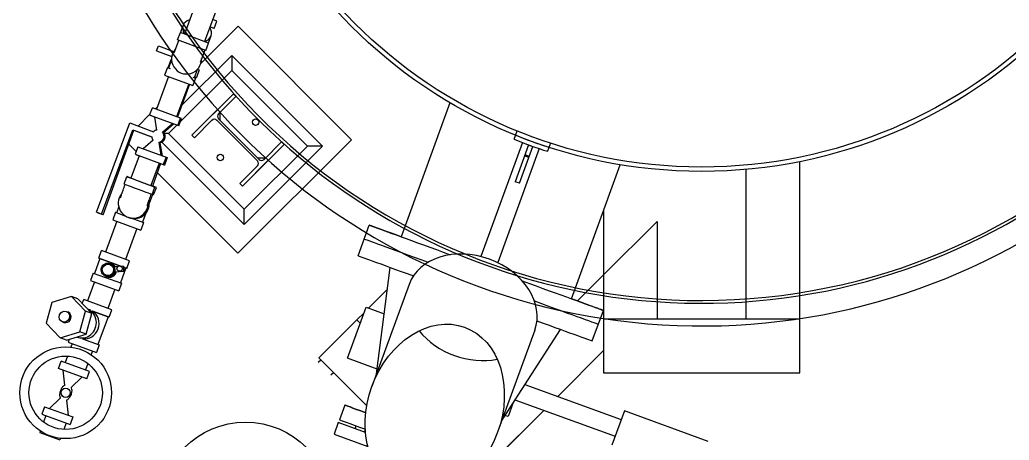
# Model space of a CAD drawing. Header units: metres. Extents: x 0 to 63075, y 0 to 44550.
# Drawn here: x 60111.8 to 60528.3, y 37240.8 to 37417.7 of the extents above; entities that cross this region are included whole.
import ezdxf

# ---------------------------------------------------------------- set-up
doc = ezdxf.new("R2010")
doc.units = ezdxf.units.M
doc.header["$LTSCALE"] = 75
for name, color, linetype in [('GSB', 7, 'Continuous'), ('ML6', 1, 'Continuous'), ('SL1', 8, 'Continuous')]:
    doc.layers.add(name, color=color, linetype=linetype)

# ---------------------------------------------------------------- blocks, each defined once
blk = doc.blocks.new('A$C6bae614f')
at = {"layer": 'SL1'}
for p, q in [((414962.5, 24064.9), (414919.6, 23949.6)), ((415019.1, 24043.9), (414976.2, 23928.6)), ((414910.5, 23959), (414916, 23973.8)), ((415070.1, 23971.4), (414966, 23867.4)), ((415003.4, 23965), (414991.4, 23969.4)), ((415011, 23985.9), (414999.1, 23990.2)), ((415003.4, 23965), (415011, 23985.9)), ((415388.2, 23653.2), (415070.1, 23971.4)), ((414900.8, 23932.9), (414908.5, 23953.8)), ((414987.3, 23924.4), (414908.5, 23953.8)), ((414989.3, 23929.7), (414994.8, 23944.5)), ((414841.6, 23902.9), (414846.9, 23916.9)), ((414846.9, 23916.9), (414889.6, 23901)), ((414890.8, 23896.9), (414903.7, 23931.8)), ((414979.6, 23903.6), (414900.8, 23932.9)), ((414979.6, 23903.6), (414987.3, 23924.4)), ((414841.6, 23902.9), (414884.4, 23887)), ((414912.5, 23750.1), (415052.3, 23889.9)), ((414976.6, 23904.7), (414963.6, 23869.8)), ((415052.3, 23889.9), (415052.3, 23847.5)), ((415306.9, 23635.3), (415052.3, 23889.9)), ((414872, 23855.5), (414864.2, 23834.7)), ((414872, 23855.5), (414879.5, 23852.7)), ((414882.1, 23877.7), (414874.5, 23856.8)), ((414874.5, 23856.8), (414875.7, 23856.4)), ((414883.8, 23878.1), (414875, 23854.4)), ((414882.1, 23877.7), (414883.4, 23877.2)), ((414875.4, 23830.6), (414841.3, 23739)), ((414864.2, 23834.7), (414943, 23805.4)), ((415052.3, 23847.5), (414908.1, 23703.3)), ((414950.8, 23826.2), (414943, 23805.4)), ((414943.3, 23829), (414950.8, 23826.2)), ((414947.8, 23827.3), (414956.6, 23851)), ((414948.7, 23829.8), (414953.5, 23828)), ((414961.1, 23848.9), (414953.5, 23828)), ((414956.5, 23850.6), (414961.1, 23848.9)), ((415264.5, 23635.3), (415052.3, 23847.5)), ((414931.9, 23809.6), (414897.9, 23718)), ((414933.9, 23808.8), (414900.6, 23717.2)), ((414940.6, 23665.8), (415057.3, 23782.4)), ((415064.5, 23775.2), (415015.3, 23726)), ((415057.3, 23782.4), (415064.5, 23775.2)), ((414822.4, 23722.3), (414830.2, 23743.1)), ((414909, 23713.8), (414830.2, 23743.1)), ((414843.5, 23744.9), (414838.6, 23740)), ((415664.2, 23757.1), (415527.4, 23381.3)), ((414823.3, 23724.7), (414790.4, 23691.8)), ((414901.2, 23693), (414822.4, 23722.3)), ((414825.1, 23721), (414825.2, 23721.3)), ((414837.1, 23716.7), (414825.1, 23721)), ((414842.7, 23680.5), (414837.1, 23716.9)), ((414911.7, 23713.1), (414897.9, 23718.2)), ((414940.6, 23665.8), (415012.7, 23737.8)), ((415019.5, 23730.3), (415015.3, 23726)), ((415019.5, 23730.3), (415019, 23729.7)), ((415019, 23729.7), (415019, 23708.5)), ((414673.2, 23450), (414766.4, 23700.7)), ((414766.4, 23700.7), (414833.3, 23675.8)), ((414858.6, 23674.6), (414886.6, 23698.4)), ((414861.6, 23673.6), (414889.3, 23697.5)), ((414898.8, 23693.9), (414875.6, 23670.7)), ((414901.2, 23693), (414909, 23713.8)), ((414904.1, 23692.3), (414901.3, 23693.3)), ((414904.1, 23692.3), (414911.7, 23713.1)), ((414997, 23707.8), (414947.8, 23658.5)), ((414997, 23707.8), (414947.8, 23658.5)), ((415124.7, 23593.9), (415010.9, 23707.8)), ((415124.7, 23593.9), (415010.9, 23707.8)), ((415015.3, 23712.1), (415129.1, 23598.3)), ((415015.3, 23712.1), (415129.1, 23598.3)), ((414687.2, 23444.8), (414775.3, 23681.4)), ((414691.8, 23442.6), (414778.2, 23679.8)), ((414775.3, 23681.4), (414828, 23661.8)), ((414778.4, 23679.8), (414778.1, 23679.5)), ((414778.2, 23679.8), (414828.1, 23661.7)), ((414875.6, 23670.7), (414863.6, 23670.7)), ((414875.6, 23670.7), (415087.7, 23458.6)), ((414947.8, 23658.5), (414940.6, 23665.8)), ((414947.8, 23658.5), (414940.6, 23665.8)), ((415844.1, 23655.1), (415852.4, 23677.9)), ((414764.1, 23641), (414784.6, 23620.5)), ((414789.5, 23633.7), (414781.7, 23612.9)), ((414789.5, 23633.7), (414868.3, 23604.4)), ((414832.1, 23652.1), (414804.1, 23628.2)), ((414848, 23646.2), (414853.7, 23609.8)), ((414851.2, 23645.1), (414857.1, 23608.7)), ((414856.8, 23647), (415087.7, 23416.1)), ((415070, 23335), (415388.2, 23653.2)), ((415199.4, 23640.3), (415082.7, 23523.6)), ((415087.7, 23458.6), (415264.5, 23635.3)), ((415087.7, 23416.1), (415306.9, 23635.3)), ((415143, 23598.3), (415192.2, 23647.5)), ((415192.2, 23647.5), (415199.4, 23640.3)), ((415306.9, 23635.3), (415264.5, 23635.3)), ((415867.3, 23645.5), (415751, 23326)), ((415884.7, 23638.7), (415847.2, 23535.6)), ((415859, 23531.4), (415896.5, 23634.5)), ((415884.7, 23638.7), (415896.5, 23634.5)), ((415884.8, 23638.7), (415884.7, 23638.7)), ((415896.5, 23634.5), (415896.5, 23634.5)), ((415946.4, 23643.6), (415938.1, 23620.9)), ((414792.9, 23608.7), (414769.5, 23545.9)), ((414781.7, 23612.9), (414860.5, 23583.5)), ((414785.2, 23611.6), (414785.1, 23611.3)), ((414785.1, 23611.3), (414792.8, 23608.5)), ((414853.6, 23610), (414871.7, 23603.4)), ((414868.3, 23604.4), (414860.5, 23583.5)), ((415914.2, 23628.4), (415798, 23308.9)), ((415885.3, 23603.8), (415873.6, 23608.1)), ((415886.3, 23606.6), (415874.6, 23610.8)), ((414849.4, 23587.7), (414826, 23524.9)), ((414852.9, 23586.4), (414830.1, 23523.6)), ((414860.6, 23583.8), (414864.1, 23582.5)), ((414871.7, 23603.4), (414864.1, 23582.5)), ((415075.5, 23530.8), (415124.7, 23580)), ((415075.5, 23530.8), (415124.7, 23580)), ((415154.8, 23595.7), (415082.7, 23523.6)), ((415146.7, 23602), (415125.4, 23602)), ((415143, 23598.3), (415147.2, 23602.6)), ((415147.2, 23602.6), (415146.7, 23602)), ((416004.8, 23207.6), (416141.6, 23583.4)), ((416644.7, 23000.2), (416644.7, 23592)), ((414750.6, 23529.2), (414758.4, 23550.1)), ((414843.8, 23561.3), (415070, 23335)), ((416494.7, 23150.2), (416494.7, 23570.1)), ((414841.2, 23519.6), (414826.1, 23525.1)), ((414829.4, 23499.9), (414837.2, 23520.8)), ((415082.7, 23523.6), (415075.5, 23530.8)), ((415082.7, 23523.6), (415075.5, 23530.8)), ((415859, 23531.4), (415847.2, 23535.6)), ((414830.6, 23499.8), (414821.3, 23474.2)), ((414829.5, 23500.2), (414830.6, 23499.8)), ((414833.6, 23498.7), (414829.5, 23500.2)), ((414833.6, 23498.7), (414841.2, 23519.6)), ((414735.5, 23465.7), (414729.3, 23448.8)), ((414687.2, 23444.8), (414673.2, 23450)), ((414677.7, 23447.7), (414677.9, 23448.2)), ((414691.8, 23442.6), (414677.7, 23447.7)), ((414726.4, 23449.9), (414718.8, 23429)), ((414726.4, 23449.9), (414754.7, 23439.6)), ((414811.7, 23447.8), (414802.4, 23422.2)), ((415087.7, 23416.1), (415087.7, 23458.6)), ((416094.7, 23454.7), (416094.7, 23000.2)), ((414729.9, 23425), (414698.4, 23338.5)), ((414718.8, 23429), (414797.8, 23400.3)), ((414762, 23436.1), (414762.4, 23436)), ((414764.9, 23435.1), (414764.5, 23435.2)), ((414772.6, 23433.1), (414805.4, 23421.1)), ((414805.4, 23421.1), (414797.8, 23400.3)), ((415406.7, 23328.2), (415437.9, 23413.9)), ((416094.7, 23274.4), (416244.7, 23424.4)), ((416244.7, 23424.4), (416244.7, 23150.2)), ((414786.6, 23404.3), (414755.1, 23317.9)), ((414679.7, 23321.7), (414687.3, 23342.6)), ((414766.3, 23313.8), (414687.3, 23342.6)), ((414682.7, 23320.6), (414667.4, 23278.8)), ((414743.7, 23298.4), (414679.7, 23321.7)), ((414682.7, 23320.6), (414743.7, 23298.4)), ((414712.5, 23306.3), (414712, 23306.5)), ((414713.8, 23305.8), (414714.3, 23305.7)), ((414716.8, 23304.7), (414716.4, 23304.9)), ((414740.8, 23299.1), (414744.5, 23297.8)), ((414749, 23298.8), (414743.1, 23298.3)), ((414758.7, 23292.9), (414766.3, 23313.8)), ((414664.4, 23279.8), (414656.8, 23259)), ((414664.4, 23279.8), (414743.4, 23251.1)), ((414733.2, 23297.6), (414723.1, 23296.9)), ((414750.1, 23283.8), (414723.9, 23281.9)), ((414735.7, 23285.1), (414739.4, 23283.7)), ((414755.7, 23294), (414740.4, 23252.2)), ((414749.3, 23296.3), (414755.7, 23294)), ((414758.7, 23292.9), (414749.3, 23296.3)), ((415458.4, 22997.4), (415496.2, 23295.6)), ((416094.7, 23274.4), (416021.7, 23201.4)), ((414668, 23254.9), (414648.5, 23201.5)), ((414656.8, 23259), (414735.8, 23230.2)), ((414699.5, 23270.5), (414699, 23270.7)), ((414700.8, 23270), (414701.2, 23269.9)), ((414703.8, 23268.9), (414703.4, 23269.1)), ((414743.4, 23251.1), (414735.8, 23230.2)), ((415549.6, 23247.9), (415445.5, 22962)), ((414724.7, 23234.2), (414705.2, 23180.8)), ((415436, 23181.2), (415488.3, 23233.6)), ((415488.3, 23233.5), (415436.1, 23181.2)), ((414548.5, 23197.5), (414532.4, 23139.4)), ((414603.6, 23214.2), (414548.5, 23197.5)), ((414642.7, 23172.8), (414603.6, 23214.2)), ((414621.1, 23207.9), (414603.6, 23214.2)), ((414660.2, 23166.4), (414621.1, 23207.9)), ((414633.4, 23194.8), (414637.4, 23205.5)), ((414716.4, 23176.8), (414637.4, 23205.5)), ((414588.7, 23172.2), (414592.9, 23170.7)), ((414626.7, 23114.7), (414642.7, 23172.8)), ((414660.2, 23166.4), (414642.7, 23172.8)), ((414644.1, 23108.3), (414660.2, 23166.4)), ((414655.2, 23176.2), (414648.7, 23178.6)), ((414708.8, 23155.9), (414662.1, 23172.9)), ((414662.2, 23172.9), (414705.8, 23157)), ((414708.8, 23155.9), (414716.4, 23176.8)), ((415376.9, 23041), (415428.9, 23183.8)), ((415403.1, 23148.2), (415423.3, 23168.5)), ((415423.3, 23168.5), (415403.1, 23148.2)), ((415428.9, 23183.8), (415479.7, 23165.3)), ((416063.1, 23089.3), (416094.3, 23175)), ((414532.4, 23139.4), (414571.5, 23098)), ((414578.1, 23143), (414582.2, 23141.5)), ((414705.8, 23157), (414677.5, 23079.4)), ((415297, 23042.2), (415403.1, 23148.2)), ((415403.1, 23148.2), (415412.5, 23138.8)), ((416644.7, 23150.2), (416094.7, 23150.2)), ((414571.5, 23098), (414626.7, 23114.7)), ((414589, 23091.6), (414644.1, 23108.3)), ((414644.1, 23108.3), (414626.7, 23114.7)), ((415902, 23119.6), (415797.9, 22833.7)), ((415973.5, 23121.9), (415810.8, 22869.1)), ((414589, 23091.6), (414571.5, 23098)), ((414596.7, 23093.9), (414593.9, 23086.2)), ((414593.9, 23086.2), (414672.9, 23057.4)), ((414605.1, 23082.2), (414601.4, 23072)), ((414626.4, 23097.2), (414619.1, 23099.9)), ((414633.9, 23095.3), (414680.5, 23078.3)), ((414680.5, 23078.3), (414672.9, 23057.4)), ((414661.7, 23061.5), (414658, 23051.3)), ((415966.3, 22933.9), (416094.7, 23062.3)), ((414566.9, 23011.9), (414574.5, 23032.8)), ((414653.5, 23004), (414574.5, 23032.8)), ((414592.2, 23046.9), (414585.6, 23028.7)), ((414648.9, 23026.3), (414642.3, 23008.1)), ((415295.2, 23029.8), (415302, 23036.7)), ((415296.8, 23041.9), (415297.1, 23042.1)), ((415431.1, 22907.8), (415296.8, 23041.9)), ((415431.1, 22908), (415297, 23042.2)), ((415460.1, 23010.7), (415376.9, 23041)), ((414645.8, 22983.2), (414566.9, 23011.9)), ((414584.6, 22965.3), (414580.1, 23007.1)), ((414645.8, 22983.2), (414653.5, 23004)), ((415330.5, 22994.5), (415337.4, 23001.4)), ((416094.7, 23000.2), (416644.7, 23000.2)), ((414602.3, 22958.9), (414632.6, 22988)), ((415874.1, 22967.5), (416144.4, 22869.1)), ((416010.2, 22977.8), (415966.4, 22933.9)), ((414571.6, 22929.5), (414541.2, 22900.4)), ((414589.2, 22923.1), (414593.7, 22881.3)), ((415841.4, 22916.6), (415827, 22877.2)), ((415846.4, 22924.4), (416127.3, 22822.1)), ((414528, 22905.2), (414520.4, 22884.3)), ((414520.4, 22884.3), (414599.4, 22855.6)), ((414528, 22905.2), (414607, 22876.5)), ((415369.3, 22909.8), (415354.2, 22868.5)), ((415927.4, 22894.9), (415789.5, 22756.9)), ((415791.8, 22759.4), (415927.3, 22894.9)), ((416153.3, 22893.5), (416118.4, 22797.7)), ((416388.2, 22808), (416153.3, 22893.5)), ((414531.5, 22880.3), (414524.9, 22862.1)), ((414588.2, 22859.6), (414581.6, 22841.5)), ((414607, 22876.5), (414599.4, 22855.6)), ((415351.2, 22860.8), (415339.3, 22827.9)), ((415427.7, 22833), (415351.2, 22860.8)), ((415827, 22877.2), (415818.1, 22880.4)), ((414515.8, 22837.1), (414514.1, 22832.4)), ((414514.1, 22832.4), (414570.8, 22811.8)), ((415339.3, 22827.9), (415434.3, 22793.3)), ((415398.9, 22843.4), (415401.7, 22851.2)), ((415424.5, 22834.1), (415427.1, 22841.2)), ((414572.5, 22816.4), (414570.8, 22811.8))]:
    blk.add_line(p, q, dxfattribs=at)
for centre, radius in [((416369.8, 24952.9), 1388.4), ((416369.8, 24952.9), 1376), ((415119.5, 23702.5), 9), ((415020.5, 23603.5), 9), ((414586.9, 22944.2), 128.6), ((414586.9, 22944.2), 102.9), ((414586.9, 22944.2), 12.9), ((415091.1, 22620.4), 241.3)]:
    blk.add_circle(centre, radius, dxfattribs=at)
for centre, radius, start, end in [((416369.8, 24952.9), 1750, 185.8289, 180.3095), ((416369.8, 24952.9), 1821.5, 185.5993, 68.3648), ((416369.8, 24952.9), 1758, 185.8023, 69.7657), ((414925.8, 23879.6), 42, 137.1869, 2.0094), ((415022.2, 23719.1), 9.8, 134.9982, 224.9982), ((415022.2, 23719.1), 9.8, 134.9981, 224.9981), ((415004, 23700.8), 9.8, 44.9982, 134.9982), ((415004, 23700.8), 9.8, 44.9981, 134.9981), ((414845.4, 23663.3), 17.4, 185.1707, 220.3857), ((414845.4, 23663.3), 17.4, 98.8105, 134.0255), ((414845.4, 23663.3), 17.4, 278.8105, 40.3857), ((414848.4, 23662.2), 17.4, 279.2005, 40.7757), ((416185.5, 24446.6), 849.6, 246.6241, 253.3722), ((416185.5, 24446.6), 862, 246.6727, 253.3235), ((415117.8, 23587), 9.8, 314.9982, 44.9982), ((415117.8, 23587), 9.8, 314.9981, 44.9981), ((415136.1, 23605.2), 9.8, 224.9982, 314.9982), ((415136.1, 23605.2), 9.8, 224.9981, 314.9981)]:
    blk.add_arc(centre, radius, start, end, dxfattribs=at)
for centre, major_axis, ratio, start_param, end_param in [((414955.4, 23959.1), (-39.4, 14.7), 0.707107, 5.512628, 7.053743), ((414955.4, 23959.1), (39.4, -14.7), 0.707107, 5.512628, 7.053743), ((414949.9, 23944.4), (-39.4, 14.7), 0.707107, 0, 0.190809), ((414949.9, 23944.4), (39.4, -14.7), 0.707107, 6.092377, 6.283185), ((414797.8, 23535.4), (39.4, -14.7), 0.000126, 2.37103, 7.053737), ((414797.8, 23535.4), (36.4, -13.5), 0.000126, 2.459317, 6.965449), ((414790, 23514.6), (39.4, -14.7), 0.000126, 3.141593, 6.283185), ((414776.4, 23475.6), (-14.4, -39.5), 0.999828, 4.337937, 4.705583), ((414776.4, 23475.6), (-14.4, -39.5), 0.999828, 4.705583, 8.260984), ((414776.7, 23475.5), (-14.4, -39.5), 0.999828, 0, 2.002603), ((414778.9, 23474.7), (-14.4, -39.5), 0.999828, 6.256058, 8.403447), ((414779.3, 23474.6), (-14.4, -39.5), 0.999828, 0.190693, 2.139021), ((415766.1, 23294.5), (-328.2, 119.5), 0.000235, 5.526729, 7.541535), ((415752, 23255.8), (-328.2, 119.5), 0.000235, 0, 1.099442), ((415734.9, 23208.8), (-328.2, 119.5), 0.000235, 6.283185, 7.29823), ((415725.8, 23183.7), (-176.2, 64.1), 0.765978, 4.712389, 6.283185), ((414706, 23288.4), (6.5, 17.9), 0.999445, 5.133711, 6.283185), ((414707.3, 23287.9), (6.5, 17.9), 0.999445, 5.554137, 6.31843), ((414707.8, 23287.8), (6.5, 17.9), 0.999445, 5.56661, 6.283185), ((414709.9, 23287), (6.5, 17.9), 0.999445, 5.621186, 6.342997), ((415725.8, 23183.7), (176.2, -64.1), 0.765978, 0, 1.570796), ((414706, 23288.4), (-6.5, -17.9), 0.999445, 0, 1.992119), ((414707.3, 23287.9), (-6.5, -17.9), 0.999445, 6.24794, 7.886236), ((414707.8, 23287.8), (-6.5, -17.9), 0.999445, 0, 1.615293), ((414709.9, 23287), (-6.5, -17.9), 0.999445, 6.223374, 7.950547), ((414710.4, 23286.8), (-6.5, -17.9), 0.999445, 0.790973, 1.679327), ((415766.1, 23294.5), (328.2, -119.5), 0.000235, 5.024836, 7.039642), ((415752, 23255.8), (328.2, -119.5), 0.000235, 5.183743, 6.283185), ((414587.6, 23156.1), (-5.3, -14.6), 0.931922, 0, 2.704213), ((414587.6, 23156.1), (5.3, 14.6), 0.931922, 5.845806, 6.283185), ((414633.5, 23139.4), (14.4, 39.5), 0.931922, 3.10802, 6.260195), ((414641.1, 23136.6), (14.4, 39.5), 0.931922, 3.332286, 6.093751), ((415734.9, 23208.8), (328.2, -119.5), 0.000235, 5.268141, 6.283185), ((415725.8, 23183.7), (176.2, -64.1), 0.765978, 4.041656, 5.383122), ((415596, 22827.3), (-226.7, 82.5), 0.000235, 5.544885, 7.021601), ((415581, 22786), (-226.7, 82.5), 0.000235, 0, 0.824501)]:
    blk.add_ellipse(centre, major_axis=major_axis, ratio=ratio, start_param=start_param, end_param=end_param, dxfattribs=at)
for centre, major_axis, ratio in [((414705.5, 23288.6), (-6.5, -17.9), 0.999445), ((414705.5, 23288.6), (-5.4, -14.9), 0.999445), ((414738.3, 23292.1), (2.57, 7.05), 0.999445), ((414749.5, 23291.3), (0.54, -7.48), 0.030407), ((414583.4, 23157.6), (5.3, 14.6), 0.931922), ((415621.7, 22897.8), (-83.7, -230), 0.765978)]:
    blk.add_ellipse(centre, major_axis=major_axis, ratio=ratio, dxfattribs=at)
for points, knots in [([(414740.6, 23490.8), (414741.6, 23493.9), (414742.9, 23497.8), (414744.6, 23502.6), (414745.5, 23505.4), (414746.6, 23508.4), (414747.8, 23511.7), (414749.5, 23516.7), (414751.5, 23522.3), (414753.7, 23528.1)], [0.07277331, 0.07277331, 0.07277331, 0.07277331, 0.09594768, 0.09594768, 0.09594768, 0.10918651, 0.10918651, 0.10918651, 0.12898334, 0.12898334, 0.12898334, 0.12898334]), ([(414826.5, 23501), (414824.7, 23496), (414822.9, 23491.1), (414821.4, 23486.8), (414819.7, 23481.9), (414818.1, 23477.6), (414817, 23474.1), (414816, 23471.4), (414815.3, 23469.2), (414814.9, 23467.9)], [0.02262939, 0.02262939, 0.02262939, 0.02262939, 0.03987216, 0.03987216, 0.03987216, 0.05944711, 0.05944711, 0.05944711, 0.07471787, 0.07471787, 0.07471787, 0.07471787]), ([(414584.6, 22965.3), (414584.3, 22965.1), (414583.9, 22964.9), (414583.6, 22964.7), (414581.8, 22963.6), (414580, 22962.1), (414578.5, 22960.4), (414576.5, 22958.2), (414574.7, 22955.5), (414573.3, 22952.6), (414571.7, 22949.3), (414570.7, 22945.6), (414570.2, 22942), (414569.8, 22938.5), (414570, 22935.2), (414570.7, 22932.2), (414570.9, 22931.3), (414571.2, 22930.4), (414571.6, 22929.5)], [0.635703, 0.635703, 0.635703, 0.635703, 0.70005, 0.70005, 0.70005, 1.024067, 1.024067, 1.024067, 1.43199, 1.43199, 1.43199, 1.906884, 1.906884, 1.906884, 2.35788, 2.35788, 2.35788, 2.50589, 2.50589, 2.50589, 2.50589]), ([(414602.3, 22958.9), (414602.4, 22958.5), (414602.6, 22958.1), (414602.7, 22957.7), (414603.3, 22955.7), (414603.7, 22953.5), (414603.8, 22951.2), (414603.9, 22948.2), (414603.6, 22945), (414602.7, 22941.9), (414601.8, 22938.3), (414600.2, 22934.8), (414598.3, 22931.7), (414596.4, 22928.9), (414594.1, 22926.4), (414591.7, 22924.6), (414590.9, 22924), (414590, 22923.5), (414589.2, 22923.1)], [0.635703, 0.635703, 0.635703, 0.635703, 0.70005, 0.70005, 0.70005, 1.024067, 1.024067, 1.024067, 1.43199, 1.43199, 1.43199, 1.906884, 1.906884, 1.906884, 2.35788, 2.35788, 2.35788, 2.50589, 2.50589, 2.50589, 2.50589])]:
    blk.add_open_spline(points, degree=3, knots=knots, dxfattribs=at)
blk = doc.blocks.new('zw$15D4')
at = {"layer": 'ML6', "xscale": 0.2502808837766805, "yscale": 0.2502808837766805, "zscale": 0.2502808837766805}
blk.add_blockref('A$C6bae614f', (-85544.74, -3177.34), dxfattribs=at)

msp = doc.modelspace()

# ---------------------------------------------------------------- block references
at = {"layer": 'GSB', "xscale": 0.6000000000000068, "yscale": 0.6000000000000068, "zscale": 0.6000000000000068}
msp.add_blockref('zw$15D4', (49200, 35721.63), dxfattribs=at)

doc.saveas('drawing.dxf')
